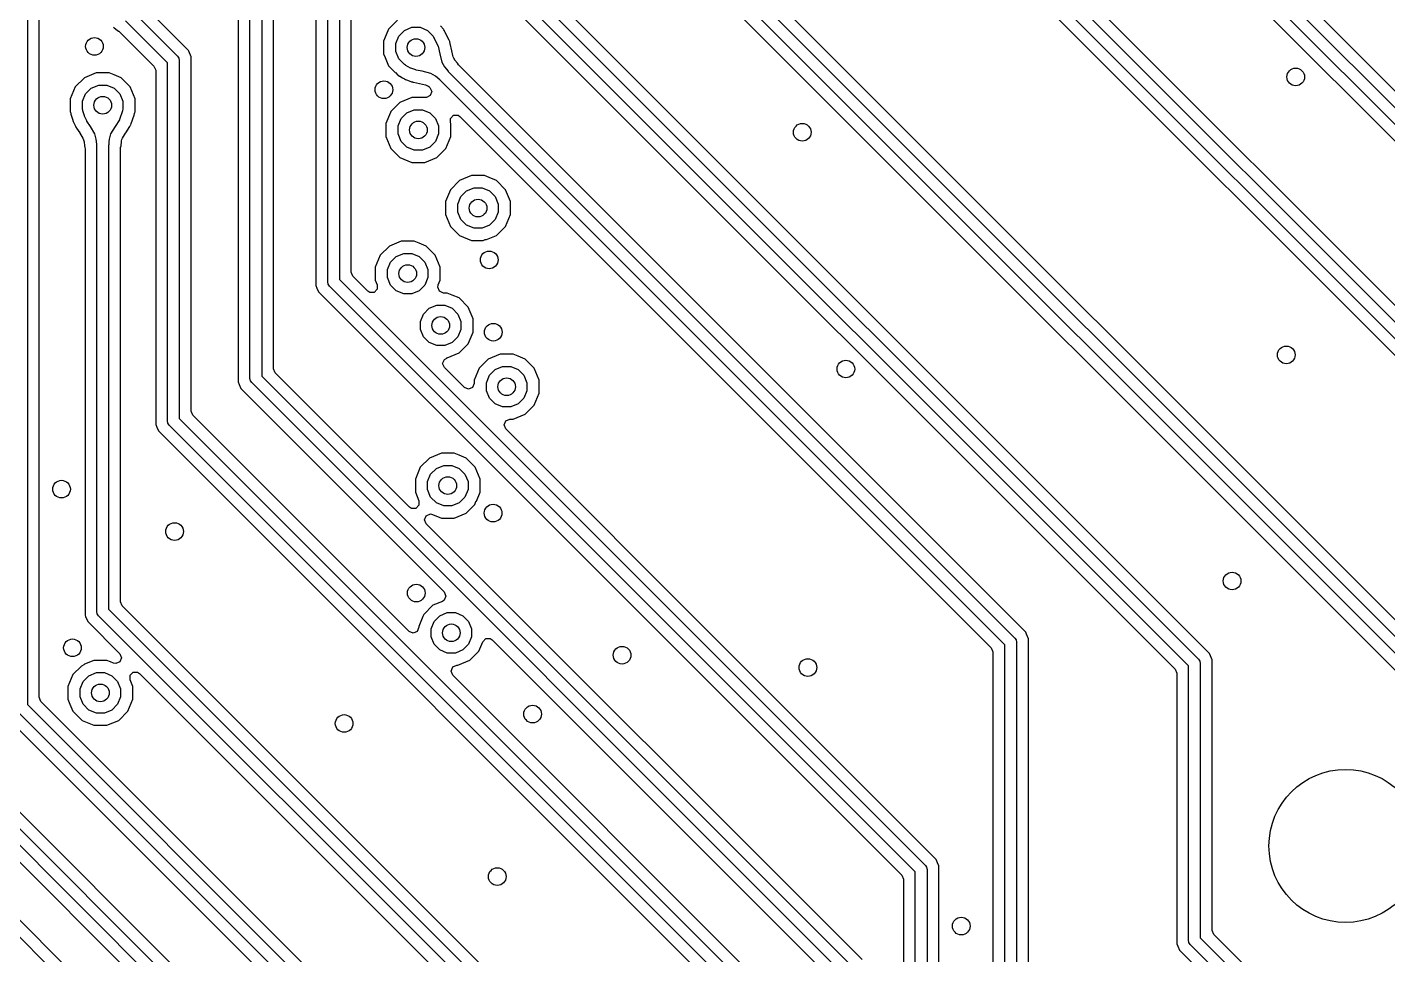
# Model space of a CAD drawing. Extents: x 114.9 to 199.6, y -137.1 to -76.7.
# Drawn here: x 179.34 to 190.89, y -122.9 to -115.03 of the extents above; entities that cross this region are included whole.
import ezdxf

# ---------------------------------------------------------------- set-up
doc = ezdxf.new("R2010")
doc.units = 0
doc.layers.add('BLACK', color=7, linetype='CONTINUOUS')

msp = doc.modelspace()

# ---------------------------------------------------------------- linework, layer by layer
at = {"layer": 'BLACK', "linetype": 'CONTINUOUS'}
for p, q in [((197.12, -122.02071), (185.86929, -110.77)), ((185.925355, -110.684645), (197.205355, -121.964645)), ((179.34, -110.85732), (179.34, -120.779289)), ((185.842012, -110.884852), (197.005148, -122.047988)), ((179.4405, -120.717364), (179.4405, -110.919245)), ((196.277585, -122.714745), (185.135254, -111.572413)), ((185.085355, -111.664645), (196.185356, -122.764645)), ((196.1, -122.82071), (185.02929, -111.75)), ((185.002012, -111.864852), (195.985148, -122.847987)), ((181.89, -117.19), (181.89, -112.40071)), ((181.99, -112.38), (181.99, -117.169289)), ((182.0905, -116.508467), (182.0905, -112.350066)), ((181.7895, -112.462636), (181.7895, -117.219936)), ((191.917588, -121.024748), (183.475252, -112.582412)), ((191.74, -121.13071), (183.36929, -112.76)), ((183.425355, -112.674645), (191.825355, -121.074645)), ((183.342012, -112.874852), (191.625148, -121.157988)), ((189.377586, -120.344747), (183.151383, -114.118543)), ((189.2, -120.45071), (183.00929, -114.26)), ((183.065355, -114.174645), (189.285355, -120.394644)), ((181.23, -118.01), (181.23, -114.32071)), ((181.33, -114.3), (181.33, -117.98929)), ((181.4305, -117.927364), (181.4305, -114.270066)), ((181.1295, -114.382635), (181.1295, -118.039937)), ((182.985917, -114.378757), (189.085148, -120.477987)), ((190.603546, -115.220706), (190.181988, -114.799148)), ((180.244006, -114.903296), (180.615355, -115.274644)), ((180.707586, -115.224746), (180.338366, -114.855527)), ((180.070003, -115.026585), (180.077802, -115.032047)), ((180.077802, -115.032047), (180.102893, -115.053539)), ((180.102893, -115.053539), (180.102897, -115.053542)), ((180.102897, -115.053542), (180.114992, -115.060648)), ((180.114992, -115.060648), (180.116425, -115.06149)), ((180.116425, -115.06149), (180.126251, -115.06909)), ((180.126251, -115.06909), (180.415148, -115.357987)), ((180.53, -115.33071), (180.173399, -114.974109)), ((182.400809, -115.057543), (182.3645, -115.145198)), ((182.406443, -115.043942), (182.400809, -115.057543)), ((182.406444, -115.04394), (182.406443, -115.043941)), ((182.406443, -115.043941), (182.406443, -115.043942)), ((182.48394, -114.966444), (182.406444, -115.04394)), ((182.494493, -115.102775), (182.542775, -115.054493)), ((182.542775, -115.054493), (182.605859, -115.028363)), ((182.605859, -115.028363), (182.674141, -115.028363)), ((182.674141, -115.028363), (182.737225, -115.054493)), ((182.737225, -115.054493), (182.785507, -115.102775)), ((182.873557, -115.043942), (182.846732, -115.017117)), ((182.876134, -115.050164), (182.873557, -115.043942)), ((182.880699, -115.058239), (182.876134, -115.050164)), ((182.880693, -115.058243), (182.880699, -115.058239)), ((182.881117, -115.058977), (182.880693, -115.058243)), ((182.881998, -115.060536), (182.881117, -115.058977)), ((182.882073, -115.060638), (182.881998, -115.060536)), ((182.88208, -115.060646), (182.882073, -115.060638)), ((182.882785, -115.061868), (182.88208, -115.060646)), ((182.885801, -115.067481), (182.882785, -115.061868)), ((182.920898, -115.137811), (182.885801, -115.067481)), ((182.3645, -115.145198), (182.3645, -115.254801)), ((182.468363, -115.165859), (182.494493, -115.102775)), ((182.468363, -115.234141), (182.468363, -115.165859)), ((182.785507, -115.102775), (182.789581, -115.112612)), ((182.789581, -115.112612), (182.790697, -115.113367)), ((182.790697, -115.113367), (182.791402, -115.114589)), ((182.791402, -115.114589), (182.826499, -115.184919)), ((182.826499, -115.184919), (182.827461, -115.187651)), ((182.92601, -115.149879), (182.920898, -115.137811)), ((182.926972, -115.152611), (182.92601, -115.149879)), ((182.930539, -115.165176), (182.926972, -115.152611)), ((182.944276, -115.228181), (182.930539, -115.165176)), ((180.615355, -115.274644), (180.626194, -115.290865)), ((180.626194, -115.290865), (180.626194, -115.290866)), ((180.626194, -115.290866), (180.63, -115.31)), ((180.707586, -115.224747), (180.707586, -115.224746)), ((180.707587, -115.224748), (180.707586, -115.224747)), ((180.709736, -115.229936), (180.707587, -115.224748)), ((180.730127, -115.279165), (180.709736, -115.229936)), ((180.730499, -115.280062), (180.730127, -115.279165)), ((180.7305, -115.280066), (180.730499, -115.280062)), ((180.7305, -118.287364), (180.7305, -115.280066)), ((182.3645, -115.254801), (182.377242, -115.285561)), ((182.377242, -115.285561), (182.406443, -115.356058)), ((182.494493, -115.297225), (182.468363, -115.234141)), ((182.542775, -115.345507), (182.494493, -115.297225)), ((182.827461, -115.187651), (182.841652, -115.252737)), ((182.841652, -115.252737), (182.859509, -115.324728)), ((182.944558, -115.229393), (182.944276, -115.228181)), ((182.953749, -115.266444), (182.944558, -115.229393)), ((182.956904, -115.279165), (182.953749, -115.266444)), ((182.961711, -115.29131), (182.956904, -115.279165)), ((182.966404, -115.29969), (182.961711, -115.29131)), ((182.969812, -115.304577), (182.966404, -115.29969)), ((191.578038, -116.195198), (190.603546, -115.220706)), ((179.925198, -115.4145), (179.82394, -115.456444)), ((179.9252, -115.4145), (179.925198, -115.4145)), ((180.0348, -115.4145), (179.9252, -115.4145)), ((180.034801, -115.4145), (180.0348, -115.4145)), ((180.076, -115.431566), (180.034801, -115.4145)), ((180.415148, -115.357987), (180.4295, -115.392635)), ((180.4295, -115.392635), (180.4295, -118.399936)), ((180.53, -118.37), (180.53, -115.33071)), ((180.63, -115.31), (180.63, -118.34929)), ((182.406443, -115.356058), (182.406444, -115.356059)), ((182.406444, -115.356059), (182.406445, -115.356061)), ((182.406445, -115.356061), (182.461731, -115.411347)), ((182.461731, -115.411347), (182.464671, -115.412565)), ((182.464671, -115.412565), (182.486879, -115.434773)), ((182.551789, -115.34924), (182.542775, -115.345507)), ((182.553693, -115.351674), (182.551789, -115.34924)), ((182.593946, -115.374412), (182.553693, -115.351674)), ((182.595706, -115.375222), (182.593946, -115.374412)), ((182.638418, -115.390735), (182.595706, -115.375222)), ((182.640135, -115.391214), (182.638418, -115.390735)), ((182.692767, -115.401659), (182.640135, -115.391214)), ((182.765482, -115.419829), (182.692767, -115.401659)), ((182.859509, -115.324728), (182.85951, -115.324731)), ((182.85951, -115.324731), (182.881818, -115.364563)), ((182.881818, -115.364563), (182.913431, -115.401529)), ((182.913431, -115.401529), (182.914006, -115.403296)), ((182.914006, -115.403296), (187.725355, -120.214644)), ((182.96996, -115.305154), (182.969812, -115.304577)), ((182.970892, -115.306396), (182.96996, -115.305154)), ((182.99361, -115.332961), (182.970892, -115.306396)), ((183.00187, -115.347687), (182.99361, -115.332961)), ((183.003818, -115.350284), (183.00187, -115.347687)), ((183.008366, -115.355526), (183.003818, -115.350284)), ((187.817587, -120.164748), (183.008366, -115.355526)), ((179.82394, -115.456444), (179.746444, -115.53394)), ((179.882775, -115.544493), (179.945859, -115.518363)), ((179.945859, -115.518363), (180.014141, -115.518363)), ((180.014141, -115.518363), (180.077225, -115.544493)), ((180.136058, -115.456443), (180.076, -115.431566)), ((180.136059, -115.456444), (180.136058, -115.456443)), ((180.136061, -115.456445), (180.136059, -115.456444)), ((180.213555, -115.533939), (180.136061, -115.456445)), ((182.486879, -115.434773), (182.488776, -115.435559)), ((182.488776, -115.435559), (182.499723, -115.442296)), ((182.499723, -115.442296), (182.49983, -115.442145)), ((182.49983, -115.442145), (182.501801, -115.443529)), ((182.501801, -115.443529), (182.501802, -115.443529)), ((182.501802, -115.443529), (182.501805, -115.443532)), ((182.501805, -115.443532), (182.524663, -115.456444)), ((182.524663, -115.456444), (182.542061, -115.466272)), ((182.542061, -115.466272), (182.549837, -115.470248)), ((182.549837, -115.470248), (182.549839, -115.470249)), ((182.549839, -115.470249), (182.551599, -115.471059)), ((182.551599, -115.471059), (182.55969, -115.474384)), ((182.55969, -115.474384), (182.559699, -115.474387)), ((182.559699, -115.474387), (182.559713, -115.474393)), ((182.559713, -115.474393), (182.596705, -115.487828)), ((182.596705, -115.487828), (182.602402, -115.489897)), ((182.602402, -115.489897), (182.610069, -115.492355)), ((182.610069, -115.492355), (182.611786, -115.492834)), ((182.611786, -115.492834), (182.619599, -115.494696)), ((182.619599, -115.494696), (182.668544, -115.504408)), ((182.668544, -115.504408), (182.670854, -115.504926)), ((182.670854, -115.504926), (182.719645, -115.517118)), ((182.719645, -115.517118), (182.731839, -115.521979)), ((182.731839, -115.521979), (182.740003, -115.526585)), ((182.740003, -115.526585), (182.747803, -115.532047)), ((182.747803, -115.532047), (182.75617, -115.539214)), ((182.765483, -115.419829), (182.765482, -115.419829)), ((182.765484, -115.41983), (182.765483, -115.419829)), ((182.785232, -115.430971), (182.765484, -115.41983)), ((182.80498, -115.442111), (182.785232, -115.430971)), ((182.804982, -115.442113), (182.80498, -115.442111)), ((182.841529, -115.473418), (182.804982, -115.442113)), ((182.843399, -115.474109), (182.841529, -115.473418)), ((187.64, -120.27071), (182.843399, -115.474109)), ((179.746444, -115.53394), (179.7045, -115.635198)), ((179.7045, -115.635198), (179.7045, -115.7448)), ((179.808363, -115.655859), (179.834493, -115.592775)), ((179.834493, -115.592775), (179.882775, -115.544493)), ((180.077225, -115.544493), (180.125507, -115.592775)), ((180.125507, -115.592775), (180.151637, -115.655859)), ((180.213555, -115.53394), (180.213555, -115.533939)), ((180.213557, -115.533942), (180.213555, -115.53394)), ((180.2555, -115.6352), (180.213557, -115.533942)), ((180.2555, -115.7448), (180.2555, -115.6352)), ((182.605198, -115.6245), (182.50394, -115.666444)), ((182.6052, -115.6245), (182.605198, -115.6245)), ((182.7148, -115.6245), (182.6052, -115.6245)), ((182.714955, -115.6245), (182.7148, -115.6245)), ((182.728067, -115.625282), (182.714955, -115.6245)), ((182.761507, -115.608305), (182.728067, -115.625282)), ((182.75617, -115.539214), (182.773147, -115.572654)), ((182.773147, -115.572654), (182.761507, -115.608305)), ((179.7045, -115.7448), (179.706503, -115.749636)), ((179.706503, -115.749636), (179.709485, -115.762151)), ((179.709485, -115.762151), (179.709665, -115.76212)), ((179.709665, -115.76212), (179.710078, -115.764485)), ((179.808363, -115.724141), (179.808363, -115.655859)), ((179.812096, -115.733154), (179.808363, -115.724141)), ((179.811722, -115.736221), (179.812096, -115.733154)), ((179.824107, -115.780762), (179.811722, -115.736221)), ((180.147451, -115.736663), (180.122537, -115.81121)), ((180.147816, -115.735301), (180.147451, -115.736663)), ((180.151637, -115.724141), (180.147561, -115.733981)), ((180.147561, -115.733981), (180.147816, -115.735301)), ((180.151637, -115.655859), (180.151637, -115.724141)), ((180.248049, -115.768313), (180.249355, -115.763972)), ((180.249355, -115.763972), (180.24972, -115.76261)), ((180.24972, -115.762599), (180.249732, -115.762523)), ((180.24972, -115.76261), (180.24972, -115.762599)), ((180.249732, -115.762523), (180.250054, -115.76136)), ((180.250054, -115.76136), (180.250439, -115.759926)), ((180.250439, -115.759926), (180.250451, -115.759929)), ((180.250451, -115.759929), (180.252924, -115.751015)), ((180.252924, -115.751015), (180.2555, -115.7448)), ((182.423515, -115.751011), (182.3845, -115.845198)), ((182.426443, -115.743942), (182.423515, -115.751011)), ((182.426444, -115.74394), (182.426443, -115.743941)), ((182.426443, -115.743941), (182.426443, -115.743942)), ((182.50394, -115.666444), (182.426444, -115.74394)), ((182.514493, -115.802775), (182.562775, -115.754493)), ((182.562775, -115.754493), (182.625859, -115.728363)), ((182.625859, -115.728363), (182.694141, -115.728363)), ((182.694141, -115.728363), (182.757225, -115.754493)), ((182.757225, -115.754493), (182.805507, -115.802775)), ((179.710078, -115.764485), (179.722462, -115.809022)), ((179.722462, -115.809022), (179.725116, -115.817249)), ((179.725116, -115.817249), (179.725783, -115.819056)), ((179.725783, -115.819056), (179.729188, -115.827221)), ((179.729188, -115.827221), (179.737332, -115.844654)), ((179.737332, -115.844654), (179.748433, -115.868418)), ((179.748433, -115.868418), (179.751787, -115.874936)), ((179.751787, -115.874936), (179.75213, -115.875602)), ((179.75213, -115.875602), (179.752985, -115.877118)), ((179.752985, -115.877118), (179.757193, -115.883958)), ((179.824773, -115.782569), (179.824107, -115.780762)), ((179.844018, -115.823767), (179.824773, -115.782569)), ((179.844881, -115.825297), (179.844018, -115.823767)), ((179.874715, -115.869902), (179.844881, -115.825297)), ((179.913287, -115.934174), (179.874715, -115.869902)), ((180.085284, -115.869902), (180.047021, -115.93341)), ((180.121286, -115.813822), (180.085284, -115.869902)), ((180.122537, -115.81121), (180.121286, -115.813822)), ((180.175216, -115.9251), (180.210066, -115.870817)), ((180.210066, -115.870817), (180.216436, -115.859393)), ((180.216436, -115.859393), (180.217687, -115.856781)), ((180.217687, -115.856781), (180.222597, -115.844651)), ((180.222597, -115.844651), (180.245831, -115.775131)), ((180.245831, -115.775131), (180.24751, -115.770108)), ((180.24751, -115.770108), (180.248049, -115.768313)), ((182.3845, -115.845198), (182.3845, -115.8452)), ((182.3845, -115.8452), (182.3845, -115.9548)), ((182.488363, -115.865859), (182.514493, -115.802775)), ((182.488363, -115.934141), (182.488363, -115.865859)), ((182.805507, -115.802775), (182.831637, -115.865859)), ((182.831637, -115.865859), (182.831637, -115.934141)), ((182.932994, -115.801651), (182.959513, -115.775131)), ((182.932994, -115.839152), (182.932994, -115.801651)), ((182.9355, -115.8452), (182.932994, -115.839152)), ((182.9355, -115.9548), (182.9355, -115.8452)), ((182.959513, -115.775131), (182.997015, -115.77513)), ((182.997015, -115.77513), (183.012913, -115.785753)), ((183.012913, -115.785753), (187.525148, -120.297987)), ((179.757193, -115.883958), (179.78491, -115.925397)), ((179.78491, -115.925397), (179.786196, -115.927425)), ((179.786196, -115.927425), (179.812078, -115.970552)), ((179.812078, -115.970552), (179.817265, -115.982613)), ((179.817265, -115.982613), (179.819782, -115.991646)), ((179.819782, -115.991646), (179.821434, -116.001024)), ((179.92546, -115.977858), (179.913287, -115.934174)), ((179.928809, -116.021221), (179.92546, -115.977858)), ((180.034628, -115.977352), (180.033089, -115.997059)), ((180.046806, -115.934174), (180.034628, -115.977352)), ((180.047021, -115.93341), (180.046806, -115.934174)), ((180.139264, -115.997159), (180.14031, -115.991296)), ((180.14031, -115.991296), (180.142919, -115.982045)), ((180.142919, -115.982045), (180.148106, -115.970061)), ((180.148106, -115.970061), (180.174536, -115.926193)), ((180.174536, -115.926193), (180.175216, -115.9251)), ((182.3845, -115.9548), (182.426443, -116.056058)), ((182.514493, -115.997225), (182.488363, -115.934141)), ((182.831637, -115.934141), (182.805507, -115.997225)), ((182.893557, -116.056058), (182.9355, -115.9548)), ((179.821434, -116.001024), (179.823978, -116.033962)), ((179.823978, -116.033962), (179.823978, -116.033963)), ((179.823978, -116.033963), (179.827925, -116.049151)), ((179.827925, -116.049151), (179.8295, -116.061473)), ((179.8295, -116.061473), (179.8295, -120.019937)), ((179.929166, -116.025838), (179.928809, -116.021221)), ((179.93, -116.02765), (179.929166, -116.025838)), ((179.93, -119.99), (179.93, -116.02765)), ((180.030842, -116.025848), (180.03, -116.027502)), ((180.03, -116.027502), (180.03, -119.96929)), ((180.033089, -115.997059), (180.030842, -116.025848)), ((180.1305, -116.060444), (180.130991, -116.053521)), ((180.1305, -119.907364), (180.1305, -116.060444)), ((180.130991, -116.053521), (180.131449, -116.050305)), ((180.131449, -116.050305), (180.136022, -116.034059)), ((180.136022, -116.034059), (180.138742, -115.999205)), ((180.138742, -115.999205), (180.138961, -115.997673)), ((180.138961, -115.997673), (180.139264, -115.997159)), ((182.426443, -116.056058), (182.426444, -116.056059)), ((182.426444, -116.056059), (182.426445, -116.056061)), ((182.426445, -116.056061), (182.503939, -116.133555)), ((182.562775, -116.045507), (182.514493, -115.997225)), ((182.625859, -116.071637), (182.562775, -116.045507)), ((182.694141, -116.071637), (182.625859, -116.071637)), ((182.757225, -116.045507), (182.694141, -116.071637)), ((182.805507, -115.997225), (182.757225, -116.045507)), ((182.816061, -116.133555), (182.893555, -116.056061)), ((182.893555, -116.05606), (182.893557, -116.056058)), ((182.893555, -116.056061), (182.893555, -116.05606)), ((182.503939, -116.133555), (182.50394, -116.133555)), ((182.50394, -116.133555), (182.503942, -116.133557)), ((182.503942, -116.133557), (182.6052, -116.1755)), ((182.6052, -116.1755), (182.605202, -116.1755)), ((182.605202, -116.1755), (182.714798, -116.1755)), ((182.714798, -116.1755), (182.7148, -116.1755)), ((182.7148, -116.1755), (182.816058, -116.133557)), ((182.816058, -116.133557), (182.81606, -116.133555)), ((182.81606, -116.133555), (182.816061, -116.133555)), ((183.010784, -116.329713), (182.933288, -116.407209)), ((183.112042, -116.287769), (183.010784, -116.329713)), ((183.112044, -116.287769), (183.112042, -116.287769)), ((183.221644, -116.287769), (183.112044, -116.287769)), ((183.221645, -116.287769), (183.221644, -116.287769)), ((183.262753, -116.304797), (183.221645, -116.287769)), ((183.322902, -116.329712), (183.262753, -116.304797)), ((183.322903, -116.329713), (183.322902, -116.329712)), ((183.322905, -116.329714), (183.322903, -116.329713)), ((183.400399, -116.407208), (183.322905, -116.329714)), ((182.933288, -116.407209), (182.891344, -116.508467)), ((183.021337, -116.466044), (183.069619, -116.417762)), ((183.069619, -116.417762), (183.132703, -116.391632)), ((183.132703, -116.391632), (183.200985, -116.391632)), ((183.200985, -116.391632), (183.264069, -116.417762)), ((183.264069, -116.417762), (183.312351, -116.466044)), ((183.400399, -116.407209), (183.400399, -116.407208)), ((183.400401, -116.407211), (183.400399, -116.407209)), ((183.442344, -116.508469), (183.400401, -116.407211)), ((182.0905, -117.107364), (182.0905, -116.508467)), ((182.891344, -116.508467), (182.891344, -116.508469)), ((182.891344, -116.508469), (182.891344, -116.618069)), ((182.995207, -116.529128), (183.021337, -116.466044)), ((182.995207, -116.59741), (182.995207, -116.529128)), ((183.312351, -116.466044), (183.338481, -116.529128)), ((183.338481, -116.529128), (183.338481, -116.59741)), ((183.442344, -116.618069), (183.442344, -116.508469)), ((182.891344, -116.618069), (182.933287, -116.719327)), ((183.021337, -116.660494), (182.995207, -116.59741)), ((183.069619, -116.708776), (183.021337, -116.660494)), ((183.312351, -116.660494), (183.264069, -116.708776)), ((183.338481, -116.59741), (183.312351, -116.660494)), ((183.400401, -116.719327), (183.442344, -116.618069)), ((182.933287, -116.719327), (182.933288, -116.719328)), ((182.933288, -116.719328), (182.933289, -116.71933)), ((182.933289, -116.71933), (183.010783, -116.796824)), ((183.010783, -116.796824), (183.010784, -116.796824)), ((183.010784, -116.796824), (183.010786, -116.796826)), ((183.010786, -116.796826), (183.112044, -116.838769)), ((183.132703, -116.734906), (183.069619, -116.708776)), ((183.200985, -116.734906), (183.132703, -116.734906)), ((183.264069, -116.708776), (183.200985, -116.734906)), ((183.239094, -116.831541), (183.322902, -116.796826)), ((183.322902, -116.796826), (183.322904, -116.796824)), ((183.322904, -116.796824), (183.322905, -116.796824)), ((183.322905, -116.796824), (183.400399, -116.71933)), ((183.400399, -116.719329), (183.400401, -116.719327)), ((183.400399, -116.71933), (183.400399, -116.719329)), ((182.41394, -116.886444), (182.336444, -116.96394)), ((182.515198, -116.8445), (182.41394, -116.886444)), ((182.5152, -116.8445), (182.515198, -116.8445)), ((182.6248, -116.8445), (182.5152, -116.8445)), ((182.624801, -116.8445), (182.6248, -116.8445)), ((182.666744, -116.861874), (182.624801, -116.8445)), ((182.726058, -116.886443), (182.666744, -116.861874)), ((182.726059, -116.886444), (182.726058, -116.886443)), ((182.726061, -116.886445), (182.726059, -116.886444)), ((182.803555, -116.963939), (182.726061, -116.886445)), ((183.112044, -116.838769), (183.112046, -116.838769)), ((183.112046, -116.838769), (183.210028, -116.838769)), ((183.210028, -116.838769), (183.227478, -116.831541)), ((183.227478, -116.831541), (183.239094, -116.831541)), ((182.336444, -116.96394), (182.2945, -117.065198)), ((182.398363, -117.085859), (182.424493, -117.022775)), ((182.424493, -117.022775), (182.472775, -116.974493)), ((182.472775, -116.974493), (182.535859, -116.948363)), ((182.535859, -116.948363), (182.604141, -116.948363)), ((182.604141, -116.948363), (182.667225, -116.974493)), ((182.667225, -116.974493), (182.715507, -117.022775)), ((182.715507, -117.022775), (182.741637, -117.085859)), ((182.803555, -116.96394), (182.803555, -116.963939)), ((182.803557, -116.963942), (182.803555, -116.96394)), ((182.8455, -117.0652), (182.803557, -116.963942)), ((182.104852, -117.142012), (182.0905, -117.107364)), ((182.231229, -117.268389), (182.104852, -117.142012)), ((182.2945, -117.065198), (182.2945, -117.174801)), ((182.398363, -117.154141), (182.398363, -117.085859)), ((182.741637, -117.085859), (182.741637, -117.154141)), ((182.8455, -117.1748), (182.8455, -117.0652)), ((181.7895, -117.219936), (181.79899, -117.242848)), ((181.79899, -117.242848), (181.812412, -117.275252)), ((181.893806, -117.209134), (181.89, -117.19)), ((181.904645, -117.225355), (181.893806, -117.209134)), ((186.88, -122.20071), (181.904645, -117.225355)), ((181.99, -117.169289), (186.965356, -122.144645)), ((182.311147, -117.252492), (182.284629, -117.279011)), ((182.2945, -117.174801), (182.311147, -117.214989)), ((182.311147, -117.214989), (182.311147, -117.252492)), ((182.424493, -117.217225), (182.398363, -117.154141)), ((182.472775, -117.265507), (182.424493, -117.217225)), ((182.535859, -117.291637), (182.472775, -117.265507)), ((182.667225, -117.265507), (182.604141, -117.291637)), ((182.715507, -117.217225), (182.667225, -117.265507)), ((182.741637, -117.154141), (182.715507, -117.217225)), ((182.824394, -117.2355), (182.828124, -117.216748)), ((182.838746, -117.270148), (182.824394, -117.2355)), ((182.828124, -117.216748), (182.828853, -117.214989)), ((182.828853, -117.214989), (182.8455, -117.1748)), ((181.812412, -117.275252), (181.812413, -117.275254)), ((181.812413, -117.275254), (186.765148, -122.227987)), ((182.247126, -117.279011), (182.231229, -117.268389)), ((182.284629, -117.279011), (182.247126, -117.279011)), ((182.604141, -117.291637), (182.535859, -117.291637)), ((182.873394, -117.2845), (182.838746, -117.270148)), ((182.9048, -117.2845), (182.873394, -117.2845)), ((182.904801, -117.2845), (182.9048, -117.2845)), ((182.946744, -117.301874), (182.904801, -117.2845)), ((183.006058, -117.326443), (182.946744, -117.301874)), ((183.006059, -117.326444), (183.006058, -117.326443)), ((183.006061, -117.326445), (183.006059, -117.326444)), ((183.083555, -117.403939), (183.006061, -117.326445)), ((182.678363, -117.525859), (182.704493, -117.462775)), ((182.704493, -117.462775), (182.752775, -117.414493)), ((182.752775, -117.414493), (182.815859, -117.388363)), ((182.815859, -117.388363), (182.884141, -117.388363)), ((182.884141, -117.388363), (182.947225, -117.414493)), ((182.947225, -117.414493), (182.995507, -117.462775)), ((182.995507, -117.462775), (183.021637, -117.525859)), ((183.083555, -117.40394), (183.083555, -117.403939)), ((183.083557, -117.403942), (183.083555, -117.40394)), ((183.1255, -117.5052), (183.083557, -117.403942)), ((182.678363, -117.594141), (182.678363, -117.525859)), ((182.704493, -117.657225), (182.678363, -117.594141)), ((183.021637, -117.594141), (182.995507, -117.657225)), ((183.021637, -117.525859), (183.021637, -117.594141)), ((183.124712, -117.583083), (183.1255, -117.58118)), ((183.124712, -117.616702), (183.124712, -117.583083)), ((183.1255, -117.58118), (183.1255, -117.5052)), ((182.752775, -117.705507), (182.704493, -117.657225)), ((182.815859, -117.731637), (182.752775, -117.705507)), ((182.947225, -117.705507), (182.884141, -117.731637)), ((182.995507, -117.657225), (182.947225, -117.705507)), ((183.006061, -117.793555), (183.083555, -117.716061)), ((183.083555, -117.71606), (183.083557, -117.716058)), ((183.083555, -117.716061), (183.083555, -117.71606)), ((183.083557, -117.716058), (183.124712, -117.616702)), ((182.884141, -117.731637), (182.815859, -117.731637)), ((182.880825, -117.848689), (182.900649, -117.838092)), ((182.900341, -117.837347), (182.9048, -117.8355)), ((182.900649, -117.838092), (182.900341, -117.837347)), ((182.9048, -117.8355), (183.006058, -117.793557)), ((183.006058, -117.793557), (183.00606, -117.793555)), ((183.00606, -117.793555), (183.006061, -117.793555)), ((183.355198, -117.8045), (183.25394, -117.846444)), ((183.3552, -117.8045), (183.355198, -117.8045)), ((183.4648, -117.8045), (183.3552, -117.8045)), ((183.464801, -117.8045), (183.4648, -117.8045)), ((183.506744, -117.821874), (183.464801, -117.8045)), ((183.566058, -117.846443), (183.506744, -117.821874)), ((181.444852, -117.962012), (181.4305, -117.927364)), ((182.866473, -117.883337), (182.880825, -117.848689)), ((182.880825, -117.917985), (182.866473, -117.883337)), ((183.050852, -118.088012), (182.880825, -117.917985)), ((183.176444, -117.92394), (183.1345, -118.025198)), ((183.25394, -117.846444), (183.176444, -117.92394)), ((183.264493, -117.982775), (183.312775, -117.934493)), ((183.312775, -117.934493), (183.375859, -117.908363)), ((183.375859, -117.908363), (183.444141, -117.908363)), ((183.444141, -117.908363), (183.507225, -117.934493)), ((183.507225, -117.934493), (183.555507, -117.982775)), ((183.566059, -117.846444), (183.566058, -117.846443)), ((183.566061, -117.846445), (183.566059, -117.846444)), ((183.643555, -117.923939), (183.566061, -117.846445)), ((183.643555, -117.92394), (183.643555, -117.923939)), ((183.643557, -117.923942), (183.643555, -117.92394)), ((183.6855, -118.0252), (183.643557, -117.923942)), ((181.1295, -118.039937), (181.138054, -118.060587)), ((181.138054, -118.060587), (181.138055, -118.060589)), ((181.138055, -118.060589), (181.152411, -118.09525)), ((181.233806, -118.029134), (181.23, -118.01)), ((181.244645, -118.045355), (181.233806, -118.029134)), ((186.25, -123.05071), (181.244645, -118.045355)), ((181.33, -117.98929), (186.335355, -122.994645)), ((182.585372, -119.102532), (181.444852, -117.962012)), ((183.1345, -118.053364), (183.120148, -118.088012)), ((183.1345, -118.025198), (183.1345, -118.053364)), ((183.238363, -118.045859), (183.264493, -117.982775)), ((183.238363, -118.114141), (183.238363, -118.045859)), ((183.555507, -117.982775), (183.581637, -118.045859)), ((183.581637, -118.045859), (183.581637, -118.114141)), ((183.6855, -118.1348), (183.6855, -118.0252)), ((181.152411, -118.09525), (181.152414, -118.095255)), ((181.152414, -118.095255), (182.880339, -119.823179)), ((183.0855, -118.102364), (183.050852, -118.088012)), ((183.120148, -118.088012), (183.0855, -118.102364)), ((183.264493, -118.177225), (183.238363, -118.114141)), ((183.312775, -118.225507), (183.264493, -118.177225)), ((183.555507, -118.177225), (183.507225, -118.225507)), ((183.581637, -118.114141), (183.555507, -118.177225)), ((183.643557, -118.236058), (183.6855, -118.1348)), ((180.744852, -118.322012), (180.7305, -118.287364)), ((183.375859, -118.251637), (183.312775, -118.225507)), ((183.444141, -118.251637), (183.375859, -118.251637)), ((183.507225, -118.225507), (183.444141, -118.251637)), ((183.566061, -118.313555), (183.643555, -118.236061)), ((183.643555, -118.23606), (183.643557, -118.236058)), ((183.643555, -118.236061), (183.643555, -118.23606)), ((180.4295, -118.399936), (180.43899, -118.422848)), ((180.533806, -118.389134), (180.53, -118.37)), ((180.544645, -118.405355), (180.533806, -118.389134)), ((185.77, -123.63071), (180.544645, -118.405355)), ((180.63, -118.34929), (185.855355, -123.574645)), ((182.580852, -120.158012), (180.744852, -118.322012)), ((183.387636, -118.4045), (183.401988, -118.369852)), ((183.401988, -118.439148), (183.387636, -118.4045)), ((183.401988, -118.369852), (183.436636, -118.3555)), ((183.436636, -118.3555), (183.464798, -118.3555)), ((183.464798, -118.3555), (183.4648, -118.3555)), ((183.4648, -118.3555), (183.566058, -118.313557)), ((183.566058, -118.313557), (183.56606, -118.313555)), ((183.56606, -118.313555), (183.566061, -118.313555)), ((180.43899, -118.422848), (180.452412, -118.455252)), ((180.452412, -118.455252), (180.452413, -118.455254)), ((180.452413, -118.455254), (185.655148, -123.657987)), ((185.248897, -120.286058), (183.401988, -118.439148)), ((182.855198, -118.6445), (182.75394, -118.686444)), ((182.8552, -118.6445), (182.855198, -118.6445)), ((182.9648, -118.6445), (182.8552, -118.6445)), ((182.964801, -118.6445), (182.9648, -118.6445)), ((183.006744, -118.661874), (182.964801, -118.6445)), ((182.676444, -118.76394), (182.6345, -118.865198)), ((182.75394, -118.686444), (182.676444, -118.76394)), ((182.812775, -118.774493), (182.875859, -118.748363)), ((182.875859, -118.748363), (182.944141, -118.748363)), ((182.944141, -118.748363), (183.007225, -118.774493)), ((183.066058, -118.686443), (183.006744, -118.661874)), ((183.066059, -118.686444), (183.066058, -118.686443)), ((183.066061, -118.686445), (183.066059, -118.686444)), ((183.143555, -118.763939), (183.066061, -118.686445)), ((183.143555, -118.76394), (183.143555, -118.763939)), ((183.143557, -118.763942), (183.143555, -118.76394)), ((183.1855, -118.8652), (183.143557, -118.763942)), ((182.6345, -118.865198), (182.6345, -118.974801)), ((182.738363, -118.885859), (182.764493, -118.822775)), ((182.764493, -118.822775), (182.812775, -118.774493)), ((183.007225, -118.774493), (183.055507, -118.822775)), ((183.055507, -118.822775), (183.081637, -118.885859)), ((183.1855, -118.9748), (183.1855, -118.8652)), ((182.6345, -118.974801), (182.66529, -119.049132)), ((182.738363, -118.954141), (182.738363, -118.885859)), ((182.764493, -119.017225), (182.738363, -118.954141)), ((183.081637, -118.954141), (183.055507, -119.017225)), ((183.081637, -118.885859), (183.081637, -118.954141)), ((183.153561, -119.051905), (183.1855, -118.9748)), ((182.601269, -119.113154), (182.585372, -119.102532)), ((182.638772, -119.113154), (182.601269, -119.113154)), ((182.66529, -119.086635), (182.638772, -119.113154)), ((182.66529, -119.049132), (182.66529, -119.086635)), ((182.812775, -119.065507), (182.764493, -119.017225)), ((182.875859, -119.091637), (182.812775, -119.065507)), ((182.944141, -119.091637), (182.875859, -119.091637)), ((183.007225, -119.065507), (182.944141, -119.091637)), ((183.055507, -119.017225), (183.007225, -119.065507)), ((183.066061, -119.153555), (183.139145, -119.08047)), ((183.139145, -119.08047), (183.14915, -119.056317)), ((183.14915, -119.056317), (183.153561, -119.051905)), ((182.713115, -119.209979), (182.727467, -119.175331)), ((182.727467, -119.244627), (182.713115, -119.209979)), ((182.727467, -119.175331), (182.762115, -119.160979)), ((182.762115, -119.160979), (182.780863, -119.164708)), ((182.780863, -119.164708), (182.8552, -119.1955)), ((182.8552, -119.1955), (182.855202, -119.1955)), ((182.855202, -119.1955), (182.964798, -119.1955)), ((182.964798, -119.1955), (182.9648, -119.1955)), ((182.9648, -119.1955), (183.066058, -119.153557)), ((183.066058, -119.153557), (183.06606, -119.153555)), ((183.06606, -119.153555), (183.066061, -119.153555)), ((186.427586, -122.944747), (182.727467, -119.244627)), ((180.144852, -119.942012), (180.1305, -119.907364)), ((182.864443, -119.903097), (182.78394, -119.936443)), ((182.880339, -119.892475), (182.864443, -119.903097)), ((182.880339, -119.823179), (182.894691, -119.857827)), ((182.894691, -119.857827), (182.880339, -119.892475)), ((179.8295, -120.019937), (179.833912, -120.030587)), ((179.833912, -120.030587), (179.833913, -120.030589)), ((179.833913, -120.030589), (179.852411, -120.07525)), ((179.933806, -120.009134), (179.93, -119.99)), ((179.944645, -120.025355), (179.933806, -120.009134)), ((183.04, -123.12071), (179.944645, -120.025355)), ((180.03, -119.96929), (183.125355, -123.064645)), ((183.217586, -123.014747), (180.144852, -119.942012)), ((182.699248, -120.031312), (182.6645, -120.115198)), ((182.706443, -120.013942), (182.699248, -120.031312)), ((182.706444, -120.01394), (182.706443, -120.013941)), ((182.706443, -120.013941), (182.706443, -120.013942)), ((182.783939, -119.936445), (182.706444, -120.01394)), ((182.78394, -119.936443), (182.783939, -119.936445)), ((182.794493, -120.072775), (182.842775, -120.024493)), ((182.842775, -120.024493), (182.905859, -119.998363)), ((182.905859, -119.998363), (182.974141, -119.998363)), ((182.974141, -119.998363), (183.037225, -120.024493)), ((183.037225, -120.024493), (183.085507, -120.072775)), ((179.852411, -120.07525), (179.852414, -120.075255)), ((179.852414, -120.075255), (180.125459, -120.3483)), ((182.6645, -120.123364), (182.650148, -120.158012)), ((182.6645, -120.115198), (182.6645, -120.123364)), ((182.768363, -120.135859), (182.794493, -120.072775)), ((182.768363, -120.204141), (182.768363, -120.135859)), ((183.085507, -120.072775), (183.111637, -120.135859)), ((183.111637, -120.135859), (183.111637, -120.204141)), ((182.6155, -120.172364), (182.580852, -120.158012)), ((182.650148, -120.158012), (182.6155, -120.172364)), ((182.794493, -120.267225), (182.768363, -120.204141)), ((182.842775, -120.315507), (182.794493, -120.267225)), ((183.085507, -120.267225), (183.037225, -120.315507)), ((183.111637, -120.204141), (183.085507, -120.267225)), ((183.173557, -120.326058), (183.206902, -120.245555)), ((183.206902, -120.245555), (183.233421, -120.219037)), ((183.233421, -120.219037), (183.270923, -120.219037)), ((183.270923, -120.219037), (183.28682, -120.229659)), ((183.28682, -120.229659), (186.135148, -123.077987)), ((187.725355, -120.214644), (187.736194, -120.230865)), ((187.736194, -120.230865), (187.736194, -120.230866)), ((187.736194, -120.230866), (187.74, -120.25)), ((187.74, -120.25), (187.74, -123.519289)), ((187.820741, -120.172364), (187.817587, -120.164748)), ((187.824295, -120.180946), (187.820741, -120.172364)), ((187.824297, -120.180949), (187.824295, -120.180946)), ((187.824297, -120.18095), (187.824297, -120.180949)), ((187.8405, -120.220064), (187.824297, -120.18095)), ((187.8405, -123.457364), (187.8405, -120.220064)), ((180.125459, -120.3483), (180.139811, -120.382948)), ((180.139811, -120.382948), (180.125459, -120.417596)), ((182.905859, -120.341637), (182.842775, -120.315507)), ((182.974141, -120.341637), (182.905859, -120.341637)), ((183.037225, -120.315507), (182.974141, -120.341637)), ((183.096061, -120.403555), (183.173555, -120.326061)), ((183.173555, -120.326059), (183.173557, -120.326058)), ((183.173555, -120.326061), (183.173555, -120.326059)), ((187.057588, -122.094749), (185.248897, -120.286058)), ((187.525148, -120.297987), (187.5395, -120.332635)), ((187.5395, -120.332635), (187.5395, -123.569936)), ((187.64, -123.54), (187.64, -120.27071)), ((189.377587, -120.344749), (189.377586, -120.344747)), ((189.400499, -120.400062), (189.377587, -120.344749)), ((179.798401, -120.451982), (179.726444, -120.52394)), ((179.820363, -120.442886), (179.798401, -120.451982)), ((179.825902, -120.437346), (179.820363, -120.442886)), ((179.905198, -120.4045), (179.825902, -120.437346)), ((179.9052, -120.4045), (179.905198, -120.4045)), ((180.0148, -120.4045), (179.9052, -120.4045)), ((180.014801, -120.4045), (180.0148, -120.4045)), ((180.046416, -120.417596), (180.014801, -120.4045)), ((180.07206, -120.428218), (180.046416, -120.417596)), ((180.090811, -120.431948), (180.07206, -120.428218)), ((180.125459, -120.417596), (180.090811, -120.431948)), ((182.937636, -120.4945), (182.951988, -120.459852)), ((182.951988, -120.529148), (182.937636, -120.4945)), ((182.951988, -120.459852), (182.986636, -120.4455)), ((182.986636, -120.4455), (182.994798, -120.4455)), ((182.994798, -120.4455), (182.9948, -120.4455)), ((182.9948, -120.4455), (183.096058, -120.403557)), ((183.096058, -120.403557), (183.09606, -120.403555)), ((183.09606, -120.403555), (183.096061, -120.403555)), ((189.085148, -120.477987), (189.0995, -120.512635)), ((189.2, -122.78), (189.2, -120.45071)), ((189.285355, -120.394644), (189.296194, -120.410865)), ((189.296194, -120.410865), (189.296194, -120.410866)), ((189.296194, -120.410866), (189.3, -120.43)), ((189.3, -120.43), (189.3, -122.759289)), ((189.4005, -120.400066), (189.400499, -120.400062)), ((189.4005, -122.697364), (189.4005, -120.400066)), ((179.726444, -120.52394), (179.6845, -120.625198)), ((179.788363, -120.645859), (179.814493, -120.582775)), ((179.814493, -120.582775), (179.862775, -120.534493)), ((179.862775, -120.534493), (179.925859, -120.508363)), ((179.925859, -120.508363), (179.994141, -120.508363)), ((179.994141, -120.508363), (180.057225, -120.534493)), ((180.057225, -120.534493), (180.105507, -120.582775)), ((180.105507, -120.582775), (180.131637, -120.645859)), ((180.211781, -120.530437), (180.238299, -120.503918)), ((180.211781, -120.567938), (180.211781, -120.530437)), ((180.2355, -120.6252), (180.211781, -120.567938)), ((180.238299, -120.503918), (180.275802, -120.503918)), ((180.275802, -120.503918), (180.291699, -120.51454)), ((180.291699, -120.51454), (182.925148, -123.147987)), ((185.947586, -123.524747), (182.951988, -120.529148)), ((189.0995, -120.512635), (189.0995, -122.809936)), ((179.454852, -120.752012), (179.4405, -120.717364)), ((179.6845, -120.625198), (179.6845, -120.734801)), ((179.788363, -120.714141), (179.788363, -120.645859)), ((179.814493, -120.777225), (179.788363, -120.714141)), ((180.131637, -120.714141), (180.105507, -120.777225)), ((180.131637, -120.645859), (180.131637, -120.714141)), ((180.2355, -120.7348), (180.2355, -120.6252)), ((191.3, -132.88071), (179.254645, -120.835355)), ((179.34, -120.779289), (191.385356, -132.824645)), ((191.477586, -132.774746), (179.454852, -120.752012)), ((179.6845, -120.734801), (179.701874, -120.776744)), ((179.701874, -120.776744), (179.726443, -120.836058)), ((179.726443, -120.836058), (179.726444, -120.836059)), ((179.726444, -120.836059), (179.726445, -120.836061)), ((179.726445, -120.836061), (179.803939, -120.913555)), ((179.862775, -120.825507), (179.814493, -120.777225)), ((179.925859, -120.851637), (179.862775, -120.825507)), ((180.057225, -120.825507), (179.994141, -120.851637)), ((180.105507, -120.777225), (180.057225, -120.825507)), ((180.116061, -120.913555), (180.193555, -120.836061)), ((180.193555, -120.83606), (180.193557, -120.836058)), ((180.193555, -120.836061), (180.193555, -120.83606)), ((180.193557, -120.836058), (180.2355, -120.7348)), ((179.162413, -120.885254), (191.185148, -132.907987)), ((179.803939, -120.913555), (179.80394, -120.913555)), ((179.80394, -120.913555), (179.803942, -120.913557)), ((179.803942, -120.913557), (179.9052, -120.9555)), ((179.9052, -120.9555), (179.905202, -120.9555)), ((179.905202, -120.9555), (180.014798, -120.9555)), ((179.994141, -120.851637), (179.925859, -120.851637)), ((180.014798, -120.9555), (180.0148, -120.9555)), ((180.0148, -120.9555), (180.116058, -120.913557)), ((180.116058, -120.913557), (180.11606, -120.913555)), ((180.11606, -120.913555), (180.116061, -120.913555)), ((178.62, -121.17929), (190.785355, -133.344645)), ((190.877586, -133.294747), (178.734852, -121.152012)), ((178.442414, -121.285255), (184.797713, -127.640553)), ((190.7, -133.40071), (178.534645, -121.235355)), ((177.86, -121.33853), (189.585355, -133.063885)), ((189.677586, -133.013987), (177.974852, -121.311252)), ((187.069042, -122.122404), (187.057588, -122.094749)), ((186.765148, -122.227987), (186.7795, -122.262635)), ((186.88, -123.99), (186.88, -122.20071)), ((186.965356, -122.144645), (186.976194, -122.160866)), ((186.976194, -122.160866), (186.98, -122.18)), ((186.98, -122.18), (186.98, -123.969289)), ((187.069043, -122.122407), (187.069042, -122.122404)), ((187.0805, -122.150064), (187.069043, -122.122407)), ((187.0805, -123.907364), (187.0805, -122.150064)), ((186.7795, -122.262635), (186.7795, -124.019936)), ((189.0995, -122.809936), (189.107785, -122.829936)), ((189.203806, -122.799134), (189.2, -122.78)), ((189.214645, -122.815355), (189.203806, -122.799134)), ((189.3, -122.759289), (189.760711, -123.22)), ((189.414852, -122.732012), (189.4005, -122.697364)), ((189.787987, -123.105148), (189.414852, -122.732012)), ((189.107785, -122.829936), (189.122412, -122.865252)), ((189.122412, -122.865252), (189.654749, -123.397588)), ((189.704645, -123.305356), (189.214645, -122.815355))]:
    msp.add_line(p, q, dxfattribs=at)
at = {"layer": 'BLACK'}
for centre, radius in [((179.91, -115.19), 0.075), ((182.64, -115.2), 0.075), ((190.11, -115.45), 0.075), ((182.367446, -115.558072), 0.075), ((179.98, -115.69), 0.075), ((182.66, -115.9), 0.075), ((185.92, -115.92), 0.075), ((183.166844, -116.563269), 0.075), ((183.261619, -117.003178), 0.075), ((182.57, -117.12), 0.075), ((182.85, -117.56), 0.075), ((183.296349, -117.617224), 0.075), ((190.03, -117.81), 0.075), ((186.29019, -117.92981), 0.075), ((183.41, -118.08), 0.075), ((179.63, -118.95), 0.075), ((182.91, -118.92), 0.075), ((183.294657, -119.153542), 0.075), ((180.59, -119.31), 0.075), ((189.57, -119.73), 0.075), ((182.642632, -119.832253), 0.075), ((182.94, -120.17), 0.075), ((179.723138, -120.297379), 0.075), ((184.39, -120.36), 0.075), ((185.967701, -120.464978), 0.075), ((179.96, -120.68), 0.075), ((183.63, -120.86), 0.075), ((182.03, -120.94), 0.075), ((190.533, -121.98), 0.65), ((183.33, -122.24), 0.075), ((187.27, -122.66), 0.075)]:
    msp.add_circle(centre, radius, dxfattribs=at)
at = {"layer": 'WHITE'}
for centre, radius in [((179.91, -115.19), 0.075), ((182.64, -115.2), 0.075), ((190.11, -115.45), 0.075), ((182.367446, -115.558072), 0.075), ((179.98, -115.69), 0.075), ((182.66, -115.9), 0.075), ((185.92, -115.92), 0.075), ((183.166844, -116.563269), 0.075), ((183.261619, -117.003178), 0.075), ((182.57, -117.12), 0.075), ((182.85, -117.56), 0.075), ((183.296349, -117.617224), 0.075), ((190.03, -117.81), 0.075), ((186.29019, -117.92981), 0.075), ((183.41, -118.08), 0.075), ((179.63, -118.95), 0.075), ((182.91, -118.92), 0.075), ((183.294657, -119.153542), 0.075), ((180.59, -119.31), 0.075), ((189.57, -119.73), 0.075), ((182.642632, -119.832253), 0.075), ((182.94, -120.17), 0.075), ((179.723138, -120.297379), 0.075), ((184.39, -120.36), 0.075), ((185.967701, -120.464978), 0.075), ((179.96, -120.68), 0.075), ((183.63, -120.86), 0.075), ((182.03, -120.94), 0.075), ((190.533, -121.98), 0.65), ((183.33, -122.24), 0.075), ((187.27, -122.66), 0.075)]:
    msp.add_circle(centre, radius, dxfattribs=at)

doc.saveas('drawing.dxf')
